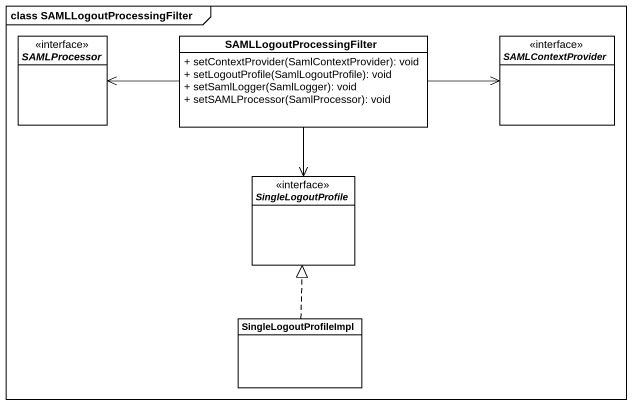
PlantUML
@startuml
mainframe class SAMLLogoutProcessingFilter
hide circle
hide empty members
skinparam classAttributeIconSize 0
interface SAMLProcessor <<interface>>
class SAMLLogoutProcessingFilter {
  + setContextProvider(SamlContextProvider): void
  + setLogoutProfile(SamlLogoutProfile): void
  + setSamlLogger(SamlLogger): void
  + setSAMLProcessor(SamlProcessor): void
}
interface SAMLContextProvider <<interface>>
interface SingleLogoutProfile <<interface>>
class SingleLogoutProfileImpl
SAMLLogoutProcessingFilter -left-> SAMLProcessor
SAMLLogoutProcessingFilter -right-> SAMLContextProvider
SAMLLogoutProcessingFilter --> SingleLogoutProfile
SingleLogoutProfileImpl .up.|> SingleLogoutProfile
@enduml
